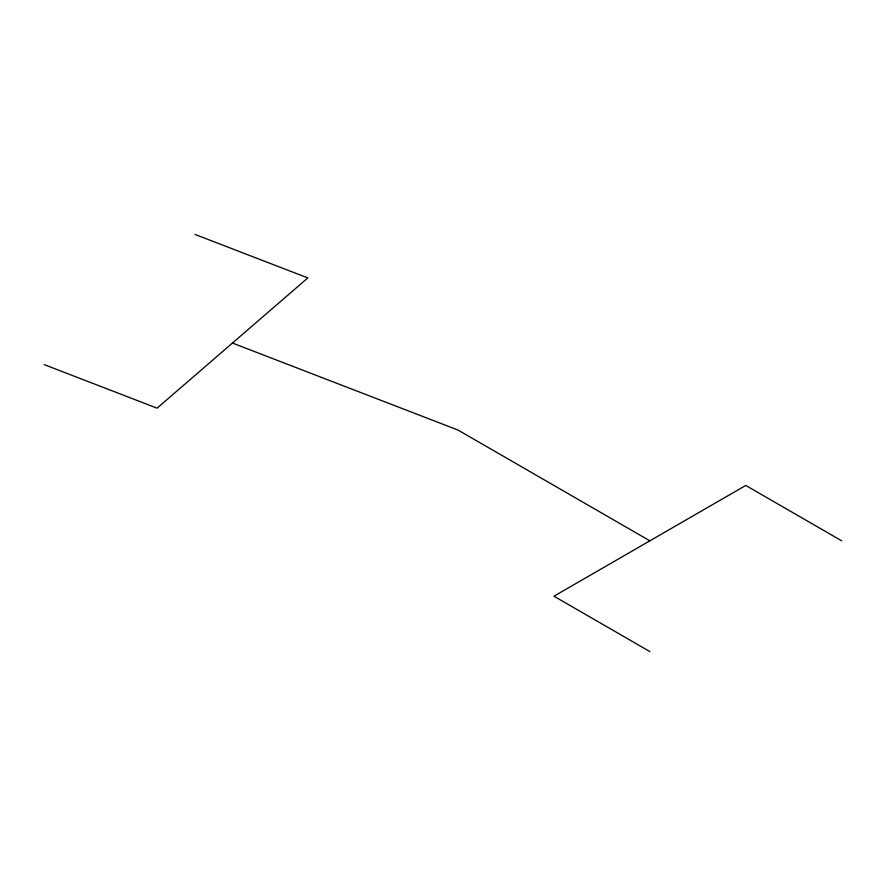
<?xml version="1.0" encoding="UTF-8"?>
<svg xmlns="http://www.w3.org/2000/svg" width="886" height="886" viewBox="0 0 886 886"><rect width="100%" height="100%" fill="white"/><g stroke="black" fill="none" stroke-linecap="round" stroke-linejoin="round"><path stroke-width="1.33" d="M195.02 234.425L307.819 277.927L157.088 408.169L44.3 364.655M232.453 343.048L458.029 430.064L649.859 540.825M841.7 540.825L745.779 485.45L553.949 596.2L649.859 651.575"/></g></svg>
